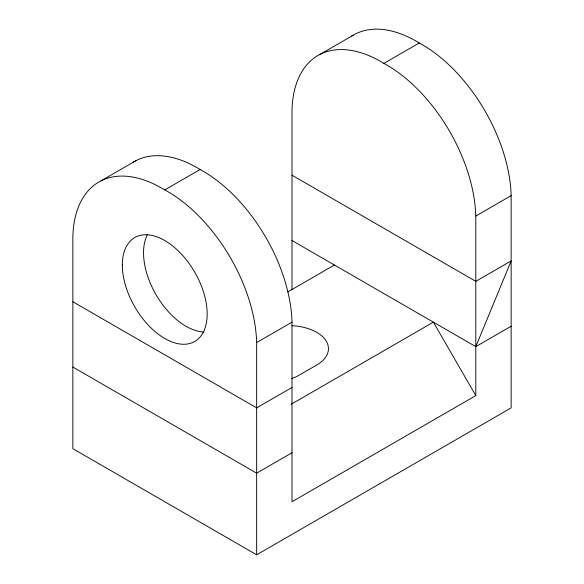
<?xml version="1.0" encoding="UTF-8"?>
<svg xmlns="http://www.w3.org/2000/svg" width="584" height="584" viewBox="0 0 584 584"><rect width="100%" height="100%" fill="white"/><g stroke="black" fill="none" stroke-linecap="round" stroke-linejoin="round"><path stroke-width="0.88" d="M292 240.528L475.799 346.648L511.146 260.938L475.799 281.342L292 175.222M100.937 180.887L136.306 160.476M320.068 54.378L355.437 33.96A126.034 72.766 60 0 1 419.246 42.982A126.034 72.766 60 0 1 511.146 195.633L511.146 407.866L256.653 554.8L72.854 448.68L72.854 236.447A126.034 72.766 60 0 1 164.754 189.917L200.1 169.506A126.034 72.839 60 0 1 292 322.156L292 501.744L475.799 395.624L475.799 216.036A126.034 72.693 60 0 0 383.9 63.393A126.034 72.759 60 0 0 292 109.923L292 289.503M383.9 63.393L419.246 42.982M287.875 291.891L334.413 265.019M256.653 554.8L256.653 342.56L292 322.156M475.799 216.036L511.146 195.633M292 387.462L256.653 407.866L72.854 301.753M291.394 404.135L433.386 322.156L475.799 395.624M292 452.761L256.653 473.171L72.854 367.051M475.799 346.648L511.146 326.237M291.942 325.689A39.989 23.09 0 0 1 326.04 340.786A39.989 23.09 0 0 1 316.74 365.015L299.066 375.213A39.989 23.09 0 0 1 291.679 378.578M351.699 36.099A126.034 72.766 60 0 1 353.174 35.193M203.896 331.997A59.984 34.631 60 0 1 155.964 294.577A59.984 34.631 60 0 1 147.526 234.359M133.298 162.155A126.034 72.766 60 0 1 200.1 169.506M164.754 189.917A126.034 72.766 60 0 1 256.653 342.56M122.333 265.019A59.984 34.631 60 0 0 185.96 344.166A59.984 34.631 60 0 0 185.96 259.332A59.984 34.631 60 0 0 122.333 265.019"/></g></svg>
